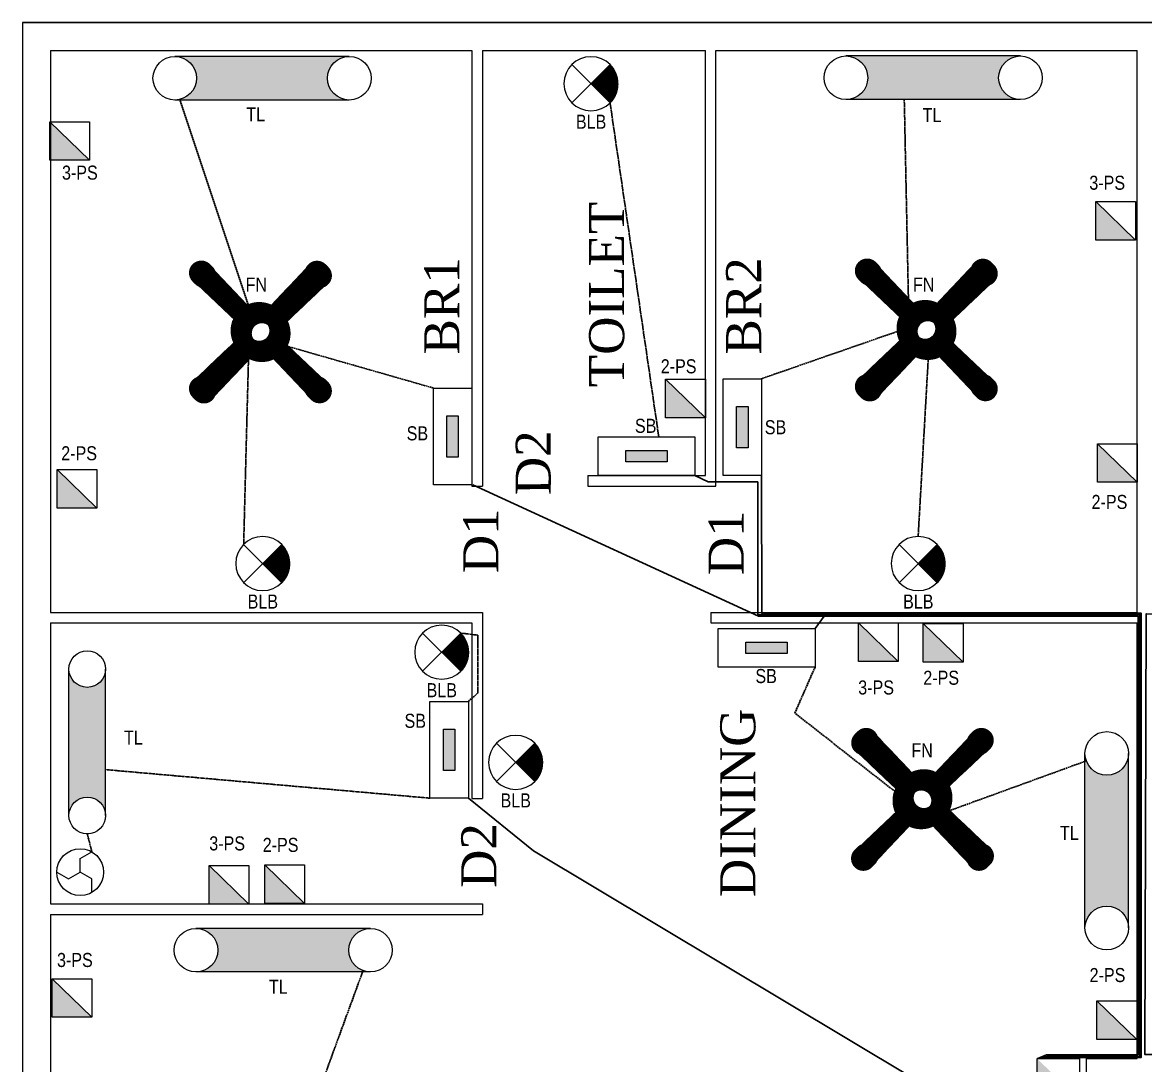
# Model space of a CAD drawing. Header units: inches. Extents: x 633521 to 2450508, y -834496 to 165976.
# Drawn here: x 2400976 to 2408972, y 152745 to 160170 of the extents above; entities that cross this region are included whole.
import ezdxf
from ezdxf.enums import TextEntityAlignment as Align

# ---------------------------------------------------------------- set-up
doc = ezdxf.new("R2010")
doc.units = ezdxf.units.IN
doc.header["$MEASUREMENT"] = 0
doc.linetypes.add('ACAD_ISO0 W100', pattern=[15, 12, -3])
doc.linetypes.add('ACAD_ISO02W100', pattern=[15, 12, -3])
doc.styles.get("Standard").update_dxf_attribs({"font": 'technic_.ttf'})

# ---------------------------------------------------------------- blocks, each defined once
blk = doc.blocks.new('D-ZIGZAG')
for points in [[(0, 0), (0, 1.44), (1.25, 2.17)], [(-2.5, 0), (-1.25, -0.72), (0, 0)], [(1.25, -2.17), (1.25, -0.72), (0, 0)]]:
    blk.add_lwpolyline(points)
blk = doc.blocks.new('D-LINK')
for p, q in [((4, 1), (-4, 1)), ((4, -1), (-4, -1))]:
    blk.add_line(p, q)
for centre in [(-4, 0), (4, 0)]:
    blk.add_circle(centre, 1)
blk = doc.blocks.new('D-LAMP')
for p, q in [((-1.77, -1.77), (1.77, 1.77)), ((-1.77, 1.77), (1.77, -1.77))]:
    blk.add_line(p, q)
blk.add_circle((0, 0), 2.5)
at = {"color": 2}
blk.add_attdef('INDICATOR-LAMP', text='', height=2.5, dxfattribs=at).set_placement((0, 4.69), align=Align.MIDDLE)

msp = doc.modelspace()

# ---------------------------------------------------------------- hatches: boundary and pattern name
at = {"lineweight": 211, "true_color": 0x000000}
h = msp.add_hatch(color=18, dxfattribs=at)
h.dxf.hatch_style = 1
h.paths.add_polyline_path([(2403303, 159617.9, -0.414214), (2403147.7, 159773.2, -0.414214), (2403303, 159928.5), (2402060.4, 159928.5, -0.414214), (2402215.7, 159773.2, -0.414214), (2402060.4, 159617.9)])
h = msp.add_hatch(color=18, dxfattribs=at)
h.dxf.hatch_style = 1
h.paths.add_polyline_path([(2402060.4, 159928.5, -0.414214), (2402215.7, 159773.2, -0.414214), (2402060.4, 159617.9), (2403303, 159617.9, -0.414214), (2403147.7, 159773.2, -0.414214), (2403303, 159928.5)])
h = msp.add_hatch(color=18, dxfattribs=at)
h.dxf.hatch_style = 1
h.paths.add_polyline_path([(2408081.5, 159620.9, -0.414214), (2407926.2, 159776.2, -0.414214), (2408081.5, 159931.5), (2406838.9, 159931.5, -0.414214), (2406994.2, 159776.2, -0.414214), (2406838.9, 159620.9)])
h = msp.add_hatch(color=18, dxfattribs=at)
h.dxf.hatch_style = 1
h.paths.add_polyline_path([(2406838.9, 159931.5, -0.414214), (2406994.2, 159776.2, -0.414214), (2406838.9, 159620.9), (2408081.5, 159620.9, -0.414214), (2407926.2, 159776.2, -0.414214), (2408081.5, 159931.5)])
at = {"true_color": 0x000000}
h = msp.add_hatch(dxfattribs=at)
h.set_pattern_fill('ANSI31', color=18)
h.set_pattern_definition([(45, (69306.43466, 94324.57226), (-0.088388347648, 0.088388347648), [])])
h.paths.add_polyline_path([(2405216.1, 159734.3, 0.198912), (2405159.7, 159870.3), (2405023.7, 159734.3), (2405159.7, 159598.3, 0.198912)])
at = {"true_color": 0xed1f24}
h = msp.add_hatch(color=240, dxfattribs=at)
h.dxf.hatch_style = 1
h.paths.add_polyline_path([(2401169.7, 159463.5), (2401169.7, 159189), (2401452.7, 159189)])
at = {"true_color": 0x642165}
h = msp.add_hatch(color=219, dxfattribs=at)
h.dxf.hatch_style = 1
h.paths.add_polyline_path([(2401169.7, 159189), (2401452.7, 159189), (2401169.7, 159463.5)])
at = {"true_color": 0x000000}
h = msp.add_hatch(color=18, dxfattribs=at)
h.dxf.hatch_style = 1
h.paths.add_polyline_path([(2401169.7, 159463.5), (2401169.7, 159189), (2401452.7, 159189)])
at = {"true_color": 0xed1f24}
h = msp.add_hatch(color=240, dxfattribs=at)
h.dxf.hatch_style = 1
h.paths.add_polyline_path([(2408617.7, 158894.5), (2408617.7, 158620), (2408900.7, 158620)])
at = {"true_color": 0x642165}
h = msp.add_hatch(color=219, dxfattribs=at)
h.dxf.hatch_style = 1
h.paths.add_polyline_path([(2408617.7, 158620), (2408900.7, 158620), (2408617.7, 158894.5)])
at = {"true_color": 0x000000}
h = msp.add_hatch(color=18, dxfattribs=at)
h.dxf.hatch_style = 1
h.paths.add_polyline_path([(2408617.7, 158894.5), (2408617.7, 158620), (2408900.7, 158620)])
at = {"lineweight": 211, "ltscale": 2, "true_color": 0x000000}
h = msp.add_hatch(dxfattribs=at)
h.set_pattern_fill('ANSI31', color=18, scale=1.161713)
h.set_pattern_definition([(45, (2401311.29702, 121529.44596), (-0.1026819143, 0.1026819143), [])])
h.paths.add_polyline_path([(2402338, 158411.4, 1.517242), (2402227.8, 158297.8), (2402492.7, 158046.5), (2402514.3, 158035.2), (2402530.2, 158037.4), (2402566.5, 158062.4), (2402615.4, 158013.6, -0.046825), (2402625.1, 158023.2), (2402573.9, 158074.3), (2402585.3, 158085.7), (2402598.4, 158105.6), (2402601.2, 158122.1), (2402589.3, 158146.5)])
h.paths.add_polyline_path([(2403112.8, 158296.4, 1.517242), (2403002.6, 158410.1), (2402751.3, 158145.2), (2402740, 158123.6), (2402742.2, 158107.7), (2402767.2, 158071.3), (2402718.4, 158022.4, -0.046825), (2402728, 158012.7), (2402779.1, 158063.9), (2402790.5, 158052.5), (2402810.4, 158039.5), (2402826.9, 158036.6), (2402851.3, 158048.6)])
h.paths.add_polyline_path([(2402589.3, 157786.5), (2402602.7, 157809.5), (2402600.4, 157825.4), (2402575.4, 157861.7), (2402624.3, 157910.6, -0.046825), (2402614.7, 157920.3), (2402563.5, 157869.1), (2402552.1, 157880.5), (2402532.3, 157893.6), (2402515.8, 157896.4), (2402492.7, 157886.5), (2402227.8, 157635.3, 1.517242), (2402338, 157521.6)])
h.paths.add_polyline_path([(2402851.3, 157884.4), (2402828.4, 157897.9), (2402812.5, 157895.6), (2402776.1, 157870.6), (2402727.3, 157919.5, -0.046825), (2402717.5, 157909.9), (2402768.7, 157858.7), (2402757.4, 157847.3), (2402744.3, 157827.4), (2402741.5, 157811), (2402751.3, 157787.9), (2403002.6, 157523, 1.517242), (2403112.8, 157636.6)])
h.paths.add_polyline_path([(2402756.4, 157782.5), (2402751.3, 157787.9), (2402741.5, 157811), (2402744.3, 157827.4), (2402757.4, 157847.3), (2402768.7, 157858.7), (2402717.5, 157909.9, -0.360399), (2402624.3, 157910.6), (2402575.4, 157861.7), (2402600.4, 157825.4), (2402602.7, 157809.5), (2402589.3, 157786.5), (2402585.7, 157782.8, 0.220758)])
h.paths.add_polyline_path([(2402742.2, 158107.7), (2402740, 158123.6), (2402751.3, 158145.2), (2402756.4, 158150.5, 0.220758), (2402585.7, 158150.2), (2402589.3, 158146.5), (2402601.2, 158122.1), (2402598.4, 158105.6), (2402585.3, 158085.7), (2402573.9, 158074.3), (2402625.1, 158023.2, -0.360399), (2402718.4, 158022.4), (2402767.2, 158071.3)])
h.paths.add_polyline_path([(2402615.4, 158013.6), (2402566.5, 158062.4), (2402530.2, 158037.4), (2402514.3, 158035.2), (2402492.7, 158046.5), (2402487.4, 158051.6, 0.219974), (2402487.4, 157881.5), (2402492.7, 157886.5), (2402515.8, 157896.4), (2402532.3, 157893.6), (2402552.1, 157880.5), (2402563.5, 157869.1), (2402614.7, 157920.3, -0.17276), (2402598.2, 157966.5, -0.176641)])
h.paths.add_polyline_path([(2402855, 158052.1), (2402851.3, 158048.6), (2402826.9, 158036.6), (2402810.4, 158039.5), (2402790.5, 158052.5), (2402779.1, 158063.9), (2402728, 158012.7, -0.17276), (2402744.4, 157966.5, -0.176641), (2402727.3, 157919.5), (2402776.1, 157870.6), (2402812.5, 157895.6), (2402828.4, 157897.9), (2402851.3, 157884.4), (2402855, 157880.9, 0.221537)])
h = msp.add_hatch(dxfattribs=at)
h.set_pattern_fill('ANSI31', color=18, scale=1.161713)
h.set_pattern_definition([(45, (2406052.29702, 121543.94596), (-0.1026819143, 0.1026819143), [])])
h.paths.add_polyline_path([(2407079, 158425.9, 1.517242), (2406968.8, 158312.3), (2407233.7, 158061), (2407255.3, 158049.7), (2407271.2, 158051.9), (2407307.5, 158076.9), (2407356.4, 158028.1, -0.046825), (2407366.1, 158037.7), (2407314.9, 158088.8), (2407326.3, 158100.2), (2407339.4, 158120.1), (2407342.2, 158136.6), (2407330.3, 158161)])
h.paths.add_polyline_path([(2407853.8, 158310.9, 1.517242), (2407743.6, 158424.6), (2407492.3, 158159.7), (2407481, 158138.1), (2407483.2, 158122.2), (2407508.2, 158085.8), (2407459.4, 158036.9, -0.046825), (2407469, 158027.2), (2407520.1, 158078.4), (2407531.5, 158067), (2407551.4, 158054), (2407567.9, 158051.1), (2407592.3, 158063.1)])
h.paths.add_polyline_path([(2407330.3, 157801), (2407343.7, 157824), (2407341.4, 157839.9), (2407316.4, 157876.2), (2407365.3, 157925.1, -0.046825), (2407355.7, 157934.8), (2407304.5, 157883.6), (2407293.1, 157895), (2407273.3, 157908.1), (2407256.8, 157910.9), (2407233.7, 157901), (2406968.8, 157649.8, 1.517242), (2407079, 157536.1)])
h.paths.add_polyline_path([(2407592.3, 157898.9), (2407569.4, 157912.4), (2407553.5, 157910.1), (2407517.1, 157885.1), (2407468.3, 157934, -0.046825), (2407458.5, 157924.4), (2407509.7, 157873.2), (2407498.4, 157861.8), (2407485.3, 157841.9), (2407482.5, 157825.5), (2407492.3, 157802.4), (2407743.6, 157537.5, 1.517242), (2407853.8, 157651.1)])
h.paths.add_polyline_path([(2407497.4, 157797), (2407492.3, 157802.4), (2407482.5, 157825.5), (2407485.3, 157841.9), (2407498.4, 157861.8), (2407509.7, 157873.2), (2407458.5, 157924.4, -0.360399), (2407365.3, 157925.1), (2407316.4, 157876.2), (2407341.4, 157839.9), (2407343.7, 157824), (2407330.3, 157801), (2407326.7, 157797.3, 0.220758)])
h.paths.add_polyline_path([(2407483.2, 158122.2), (2407481, 158138.1), (2407492.3, 158159.7), (2407497.4, 158165, 0.220758), (2407326.7, 158164.7), (2407330.3, 158161), (2407342.2, 158136.6), (2407339.4, 158120.1), (2407326.3, 158100.2), (2407314.9, 158088.8), (2407366.1, 158037.7, -0.360399), (2407459.4, 158036.9), (2407508.2, 158085.8)])
h.paths.add_polyline_path([(2407356.4, 158028.1), (2407307.5, 158076.9), (2407271.2, 158051.9), (2407255.3, 158049.7), (2407233.7, 158061), (2407228.4, 158066.1, 0.219974), (2407228.4, 157896), (2407233.7, 157901), (2407256.8, 157910.9), (2407273.3, 157908.1), (2407293.1, 157895), (2407304.5, 157883.6), (2407355.7, 157934.8, -0.17276), (2407339.2, 157981, -0.176641)])
h.paths.add_polyline_path([(2407596, 158066.6), (2407592.3, 158063.1), (2407567.9, 158051.1), (2407551.4, 158054), (2407531.5, 158067), (2407520.1, 158078.4), (2407469, 158027.2, -0.17276), (2407485.4, 157981, -0.176641), (2407468.3, 157934), (2407517.1, 157885.1), (2407553.5, 157910.1), (2407569.4, 157912.4), (2407592.3, 157898.9), (2407596, 157895.4, 0.221537)])
at = {"true_color": 0xed1f24}
h = msp.add_hatch(color=240, dxfattribs=at)
h.dxf.hatch_style = 1
h.paths.add_polyline_path([(2405555.4, 157630.4), (2405555.4, 157356), (2405838.4, 157356)])
at = {"true_color": 0x000000}
h = msp.add_hatch(color=18, dxfattribs=at)
h.dxf.hatch_style = 1
h.paths.add_polyline_path([(2404079.2, 157370.3), (2404079.2, 157076), (2403998.2, 157076), (2403998.2, 157370.3)])
h = msp.add_hatch(color=18, dxfattribs=at)
h.dxf.hatch_style = 1
h.paths.add_polyline_path([(2406141.7, 157436.8), (2406141.7, 157142.5), (2406060.7, 157142.5), (2406060.7, 157436.8)])
at = {"true_color": 0xed1f24}
h = msp.add_hatch(color=240, dxfattribs=at)
h.dxf.hatch_style = 1
h.paths.add_polyline_path([(2408630.4, 157170.9), (2408630.4, 156896.5), (2408913.4, 156896.5)])
at = {"true_color": 0x000000}
h = msp.add_hatch(color=18, dxfattribs=at)
h.dxf.hatch_style = 1
h.paths.add_polyline_path([(2405272.5, 157122.8), (2405566.8, 157122.8), (2405566.8, 157041.9), (2405272.5, 157041.9)])
at = {"true_color": 0xed1f24}
h = msp.add_hatch(color=240, dxfattribs=at)
h.dxf.hatch_style = 1
h.paths.add_polyline_path([(2401223.2, 156986.9), (2401223.2, 156712.5), (2401506.2, 156712.5)])
at = {"true_color": 0x000000}
h = msp.add_hatch(dxfattribs=at)
h.set_pattern_fill('ANSI31', color=18)
h.set_pattern_definition([(45, (66969.43466, 90908.57226), (-0.088388347648, 0.088388347648), [])])
h.paths.add_polyline_path([(2402879.1, 156318.3, 0.198912), (2402822.7, 156454.3), (2402686.7, 156318.3), (2402822.7, 156182.3, 0.198912)])
h = msp.add_hatch(dxfattribs=at)
h.set_pattern_fill('ANSI31', color=18)
h.set_pattern_definition([(45, (71635.93466, 90908.57226), (-0.088388347648, 0.088388347648), [])])
h.paths.add_polyline_path([(2407545.6, 156318.3, 0.198912), (2407489.2, 156454.3), (2407353.2, 156318.3), (2407489.2, 156182.3, 0.198912)])
at = {"true_color": 0xed1f24}
h = msp.add_hatch(color=240, dxfattribs=at)
h.dxf.hatch_style = 1
h.paths.add_polyline_path([(2406928.7, 155895.2), (2406928.7, 155620.7), (2407211.7, 155620.7)])
at = {"true_color": 0x642165}
h = msp.add_hatch(color=219, dxfattribs=at)
h.dxf.hatch_style = 1
h.paths.add_polyline_path([(2406928.7, 155620.7), (2407211.7, 155620.7), (2406928.7, 155895.2)])
at = {"true_color": 0x000000}
h = msp.add_hatch(color=18, dxfattribs=at)
h.dxf.hatch_style = 1
h.paths.add_polyline_path([(2406928.7, 155895.2), (2406928.7, 155620.7), (2407211.7, 155620.7)])
at = {"true_color": 0xed1f24}
h = msp.add_hatch(color=240, dxfattribs=at)
h.dxf.hatch_style = 1
h.paths.add_polyline_path([(2407389.7, 155891.7), (2407389.7, 155617.2), (2407672.7, 155617.2)])
at = {"true_color": 0x000000}
h = msp.add_hatch(dxfattribs=at)
h.set_pattern_fill('ANSI31', color=18)
h.set_pattern_definition([(45, (68243.43466, 90277.57226), (-0.088388347648, 0.088388347648), [])])
h.paths.add_polyline_path([(2404153.1, 155687.3, 0.198912), (2404096.7, 155823.3), (2403960.7, 155687.3), (2404096.7, 155551.3, 0.198912)])
h = msp.add_hatch(color=18, dxfattribs=at)
h.dxf.hatch_style = 1
h.paths.add_polyline_path([(2406127.3, 155758.3), (2406421.5, 155758.3), (2406421.5, 155677.4), (2406127.3, 155677.4)])
at = {"lineweight": 211, "true_color": 0x000000}
h = msp.add_hatch(color=18, dxfattribs=at)
h.dxf.hatch_style = 1
h.paths.add_polyline_path([(2401306.9, 154524.7, -1), (2401567.6, 154524.7), (2401567.6, 155567.2, -1), (2401306.9, 155567.2)])
h = msp.add_hatch(color=18, dxfattribs=at)
h.dxf.hatch_style = 1
h.paths.add_polyline_path([(2401306.9, 154524.7, -1), (2401567.6, 154524.7), (2401567.6, 155567.2, -1), (2401306.9, 155567.2)])
at = {"true_color": 0x000000}
h = msp.add_hatch(color=18, dxfattribs=at)
h.dxf.hatch_style = 1
h.paths.add_polyline_path([(2404054, 155139.9), (2404054, 154845.7), (2403973.1, 154845.7), (2403973.1, 155139.9)])
at = {"lineweight": 211, "ltscale": 2, "true_color": 0x000000}
h = msp.add_hatch(dxfattribs=at)
h.set_pattern_fill('ANSI31', color=18, scale=1.161713, angle=90)
h.set_pattern_definition([(135, (2443821.05899, 153280.33284), (-0.1026819143, -0.1026819143), [])])
h.paths.add_polyline_path([(2406939.1, 154307, 1.517242), (2407052.7, 154196.8), (2407304, 154461.7), (2407315.4, 154483.3), (2407313.1, 154499.2), (2407288.1, 154535.6), (2407336.9, 154584.4, -0.046825), (2407327.4, 154594.2), (2407276.2, 154543), (2407264.8, 154554.3), (2407244.9, 154567.4), (2407228.4, 154570.2), (2407204, 154558.3)])
h.paths.add_polyline_path([(2407054.1, 155081.8, 1.517242), (2406940.4, 154971.6), (2407205.3, 154720.4), (2407226.9, 154709), (2407242.8, 154711.3), (2407279.2, 154736.3), (2407328.1, 154687.4, -0.046825), (2407337.8, 154697), (2407286.6, 154748.2), (2407298, 154759.5), (2407311, 154779.4), (2407313.9, 154795.9), (2407301.9, 154820.3)])
h.paths.add_polyline_path([(2407564, 154558.3), (2407541, 154571.7), (2407525.1, 154569.5), (2407488.8, 154544.5), (2407439.9, 154593.3, -0.046825), (2407430.2, 154583.7), (2407481.4, 154532.5), (2407470, 154521.2), (2407456.9, 154501.3), (2407454.1, 154484.8), (2407464, 154461.7), (2407715.3, 154196.8, 1.517242), (2407828.9, 154307)])
h.paths.add_polyline_path([(2407466.1, 154820.3), (2407452.6, 154797.4), (2407454.9, 154781.5), (2407479.9, 154745.1), (2407431, 154696.3, -0.046825), (2407440.6, 154686.6), (2407491.8, 154737.7), (2407503.2, 154726.4), (2407523.1, 154713.3), (2407539.5, 154710.5), (2407562.6, 154720.4), (2407827.5, 154971.6, 1.517242), (2407713.9, 155081.8)])
h.paths.add_polyline_path([(2407568, 154725.4), (2407562.6, 154720.4), (2407539.5, 154710.5), (2407523.1, 154713.3), (2407503.2, 154726.4), (2407491.8, 154737.7), (2407440.6, 154686.6, -0.360399), (2407439.9, 154593.3), (2407488.8, 154544.5), (2407525.1, 154569.5), (2407541, 154571.7), (2407564, 154558.3), (2407567.7, 154554.8, 0.220758)])
h.paths.add_polyline_path([(2407242.8, 154711.3), (2407226.9, 154709), (2407205.3, 154720.4), (2407200, 154725.4, 0.220758), (2407200.3, 154554.8), (2407204, 154558.3), (2407228.4, 154570.2), (2407244.9, 154567.4), (2407264.8, 154554.3), (2407276.2, 154543), (2407327.4, 154594.2, -0.360399), (2407328.1, 154687.4), (2407279.2, 154736.3)])
h.paths.add_polyline_path([(2407336.9, 154584.4), (2407288.1, 154535.6), (2407313.1, 154499.2), (2407315.4, 154483.3), (2407304, 154461.7), (2407298.9, 154456.4, 0.219974), (2407469, 154456.4), (2407464, 154461.7), (2407454.1, 154484.8), (2407456.9, 154501.3), (2407470, 154521.2), (2407481.4, 154532.5), (2407430.2, 154583.7, -0.17276), (2407384, 154567.3, -0.176641)])
h.paths.add_polyline_path([(2407298.4, 154824.1), (2407301.9, 154820.3), (2407313.9, 154795.9), (2407311, 154779.4), (2407298, 154759.5), (2407286.6, 154748.2), (2407337.8, 154697, -0.17276), (2407384, 154713.4, -0.176641), (2407431, 154696.3), (2407479.9, 154745.1), (2407454.9, 154781.5), (2407452.6, 154797.4), (2407466.1, 154820.3), (2407469.6, 154824.1, 0.221537)])
at = {"true_color": 0x000000}
h = msp.add_hatch(dxfattribs=at)
h.set_pattern_fill('ANSI31', color=18)
h.set_pattern_definition([(45, (68770.09992, 89492.95602), (-0.088388347648, 0.088388347648), [])])
h.paths.add_polyline_path([(2404679.7, 154902.7, 0.198912), (2404623.4, 155038.7), (2404487.4, 154902.7), (2404623.4, 154766.7, 0.198912)])
at = {"lineweight": 211, "true_color": 0x000000}
h = msp.add_hatch(color=18, dxfattribs=at)
h.dxf.hatch_style = 1
h.paths.add_polyline_path([(2408541.1, 153723.9, -1), (2408851.7, 153723.9), (2408851.7, 154966.5, -1), (2408541.1, 154966.5)])
h = msp.add_hatch(color=18, dxfattribs=at)
h.dxf.hatch_style = 1
h.paths.add_polyline_path([(2408851.7, 154966.5, -1), (2408541.1, 154966.5), (2408541.1, 153723.9, -1), (2408851.7, 153723.9)])
at = {"true_color": 0xed1f24}
h = msp.add_hatch(color=240, dxfattribs=at)
h.dxf.hatch_style = 1
h.paths.add_polyline_path([(2402305.7, 154168.5), (2402305.7, 153894), (2402588.7, 153894)])
at = {"true_color": 0x642165}
h = msp.add_hatch(color=219, dxfattribs=at)
h.dxf.hatch_style = 1
h.paths.add_polyline_path([(2402305.7, 153894), (2402588.7, 153894), (2402305.7, 154168.5)])
at = {"true_color": 0x000000}
h = msp.add_hatch(color=18, dxfattribs=at)
h.dxf.hatch_style = 1
h.paths.add_polyline_path([(2402305.7, 154168.5), (2402305.7, 153894), (2402588.7, 153894)])
at = {"true_color": 0xed1f24}
h = msp.add_hatch(color=240, dxfattribs=at)
h.dxf.hatch_style = 1
h.paths.add_polyline_path([(2402701.7, 154173.2), (2402701.7, 153898.7), (2402984.7, 153898.7)])
at = {"lineweight": 211, "true_color": 0x000000}
h = msp.add_hatch(color=18, dxfattribs=at)
h.dxf.hatch_style = 1
h.paths.add_polyline_path([(2403454, 153410.7, -0.414214), (2403298.6, 153566, -0.414214), (2403454, 153721.3), (2402211.4, 153721.3, -0.414214), (2402366.7, 153566, -0.414214), (2402211.4, 153410.7)])
h = msp.add_hatch(color=18, dxfattribs=at)
h.dxf.hatch_style = 1
h.paths.add_polyline_path([(2402211.4, 153721.3, -0.414214), (2402366.7, 153566, -0.414214), (2402211.4, 153410.7), (2403454, 153410.7, -0.414214), (2403298.6, 153566, -0.414214), (2403454, 153721.3)])
at = {"true_color": 0xed1f24}
h = msp.add_hatch(color=240, dxfattribs=at)
h.dxf.hatch_style = 1
h.paths.add_polyline_path([(2401186.7, 153363), (2401186.7, 153088.5), (2401469.7, 153088.5)])
at = {"true_color": 0x642165}
h = msp.add_hatch(color=219, dxfattribs=at)
h.dxf.hatch_style = 1
h.paths.add_polyline_path([(2401186.7, 153088.5), (2401469.7, 153088.5), (2401186.7, 153363)])
at = {"true_color": 0x000000}
h = msp.add_hatch(color=18, dxfattribs=at)
h.dxf.hatch_style = 1
h.paths.add_polyline_path([(2401186.7, 153363), (2401186.7, 153088.5), (2401469.7, 153088.5)])
at = {"true_color": 0xed1f24}
h = msp.add_hatch(color=240, dxfattribs=at)
h.dxf.hatch_style = 1
h.paths.add_polyline_path([(2408626.2, 153204.7), (2408626.2, 152930.2), (2408909.2, 152930.2)])
at = {"true_color": 0x000000}
h = msp.add_hatch(color=18, dxfattribs=at)
h.dxf.hatch_style = 1
h.paths.add_polyline_path([(2408199.9, 152039.9), (2408501.1, 151745.4), (2408501.1, 152499.7), (2408199.9, 152794.2)])

# ---------------------------------------------------------------- linework, layer by layer
at = {"color": 18, "true_color": 0x000000}
for p, q in [((2400975.9, 160170.2), (2416975.9, 160170.2)), ((2416975.9, 160170.2), (2400975.9, 160170.2)), ((2400975.9, 160170.2), (2400975.9, 145170.2)), ((2401175.9, 159970.2), (2404175.9, 159970.2)), ((2401175.9, 159970.2), (2401175.9, 155970.2)), ((2404175.9, 159970.2), (2404175.9, 156870.2)), ((2404250.9, 159970.2), (2405838.4, 159970.2)), ((2404250.9, 159970.2), (2404250.9, 156870.2)), ((2405838.4, 156945.2), (2405838.4, 159970.2)), ((2405913.4, 159970.2), (2408913.4, 159970.2)), ((2405913.4, 156870.2), (2405913.4, 159970.2)), ((2408913.4, 155970.2), (2408913.4, 159970.2)), ((2401169.7, 159463.5), (2401452.7, 159189)), ((2408617.7, 158894.5), (2408900.7, 158620)), ((2405555.4, 157630.4), (2405838.4, 157356)), ((2408630.4, 157170.9), (2408913.4, 156896.5)), ((2401223.2, 156986.9), (2401506.2, 156712.5)), ((2405000.9, 156945.2), (2405838.4, 156945.2)), ((2405000.9, 156945.2), (2405000.9, 156870.2)), ((2404175.9, 156870.2), (2404250.9, 156870.2)), ((2405000.9, 156870.2), (2405913.4, 156870.2)), ((2405838.4, 156870.2), (2405913.4, 156870.2)), ((2401175.9, 155970.2), (2404250.9, 155970.2)), ((2404250.9, 155970.2), (2404250.9, 154645.2)), ((2405875.9, 155970.2), (2408913.4, 155970.2)), ((2405875.9, 155970.2), (2405875.9, 155895.2)), ((2401175.9, 155895.2), (2404175.9, 155895.2)), ((2401175.9, 155895.2), (2401175.9, 153895.2)), ((2404175.9, 155895.2), (2404175.9, 154645.2)), ((2405875.9, 155895.2), (2408913.4, 155895.2)), ((2406928.7, 155895.2), (2407211.7, 155620.7)), ((2407389.7, 155891.7), (2407672.7, 155617.2)), ((2408913.6, 152795.2), (2408913.6, 155895.2)), ((2404175.9, 154645.2), (2404250.9, 154645.2)), ((2402305.7, 154168.5), (2402588.7, 153894)), ((2402701.7, 154173.2), (2402984.7, 153898.7)), ((2401175.9, 153895.2), (2404250.9, 153895.2)), ((2404250.9, 153895.2), (2404250.9, 153820.2)), ((2401175.9, 153820.2), (2404250.9, 153820.2)), ((2401175.9, 153820.2), (2401175.9, 150145.2)), ((2401186.7, 153363), (2401469.7, 153088.5)), ((2408626.2, 153204.7), (2408909.2, 152930.2)), ((2408550.9, 152795.2), (2408913.4, 152795.2)), ((2408550.9, 151145.2), (2408550.9, 152795.2))]:
    msp.add_line(p, q, dxfattribs=at)
at = {"color": 152, "linetype": 'ACAD_ISO02W100', "lineweight": 30, "true_color": 0x2776bb}
for p, q in [((2402587.2, 158149.2), (2402096, 159622)), ((2407254.4, 159620.9), (2407284.4, 158177.4)), ((2405506.6, 157219.5), (2405159.7, 159598.3)), ((2406238.4, 157634.3), (2407210.3, 157972.3)), ((2403901.5, 157567.8), (2402850.2, 157868.4)), ((2402585.4, 157782.2), (2402550.7, 156454.3)), ((2407353.2, 156510.6), (2407425.4, 157782)), ((2403876.4, 154648.2), (2401567.6, 154851.2)), ((2401437.2, 154394.3), (2401470.6, 154265.7)), ((2402944.5, 152172.9), (2403400.6, 153420.1))]:
    msp.add_line(p, q, dxfattribs=at)
at = {"color": 18, "true_color": 0x000000}
for points in [[(2401169.7, 159463.5), (2401452.7, 159463.5), (2401452.7, 159189), (2401169.7, 159189)], [(2408617.7, 158894.5), (2408900.7, 158894.5), (2408900.7, 158620), (2408617.7, 158620)], [(2405555.4, 157630.4), (2405838.4, 157630.4), (2405838.4, 157356), (2405555.4, 157356)], [(2406238.4, 157634.3), (2406238.4, 156945.1), (2405964, 156945.1), (2405964, 157634.3)], [(2404175.9, 157567.8), (2404175.9, 156878.6), (2403901.5, 156878.6), (2403901.5, 157567.8)], [(2404079.2, 157370.3), (2404079.2, 157076), (2403998.2, 157076), (2403998.2, 157370.3)], [(2406141.7, 157436.8), (2406141.7, 157142.5), (2406060.7, 157142.5), (2406060.7, 157436.8)], [(2405075, 157219.5), (2405764.3, 157219.5), (2405764.3, 156945.2), (2405075, 156945.2)], [(2408630.4, 157170.9), (2408913.4, 157170.9), (2408913.4, 156896.5), (2408630.4, 156896.5)], [(2405272.5, 157122.8), (2405566.8, 157122.8), (2405566.8, 157041.9), (2405272.5, 157041.9)], [(2401223.2, 156986.9), (2401506.2, 156986.9), (2401506.2, 156712.5), (2401223.2, 156712.5)], [(2405929.8, 155855), (2406619, 155855), (2406619, 155580.7), (2405929.8, 155580.7)], [(2406928.7, 155895.2), (2407211.7, 155895.2), (2407211.7, 155620.7), (2406928.7, 155620.7)], [(2407389.7, 155891.7), (2407672.7, 155891.7), (2407672.7, 155617.2), (2407389.7, 155617.2)], [(2406127.3, 155758.3), (2406421.5, 155758.3), (2406421.5, 155677.4), (2406127.3, 155677.4)], [(2404150.7, 155337.4), (2404150.7, 154648.2), (2403876.4, 154648.2), (2403876.4, 155337.4)], [(2404054, 155139.9), (2404054, 154845.7), (2403973.1, 154845.7), (2403973.1, 155139.9)], [(2402305.7, 154168.5), (2402588.7, 154168.5), (2402588.7, 153894), (2402305.7, 153894)], [(2402701.7, 154173.2), (2402984.7, 154173.2), (2402984.7, 153898.7), (2402701.7, 153898.7)], [(2401186.7, 153363), (2401469.7, 153363), (2401469.7, 153088.5), (2401186.7, 153088.5)], [(2408626.2, 153204.7), (2408909.2, 153204.7), (2408909.2, 152930.2), (2408626.2, 152930.2)], [(2408199.9, 152794.2), (2408501.1, 152794.2), (2408501.1, 151736.7), (2408199.9, 151736.7)]]:
    msp.add_lwpolyline(points, close=True, dxfattribs=at)
at = {"color": 240, "lineweight": 30, "true_color": 0xed1f24}
for points in [[(2405764.3, 156945.2), (2405857.4, 156900.6), (2406210.7, 156900.6)], [(2406210.7, 156900.6), (2406210.7, 155970.2), (2406210.7, 155954.2)], [(2406238.4, 156945.1), (2406239.2, 155964), (2408941.8, 155964), (2408941.8, 155964), (2408941.8, 152802.4), (2408269.7, 152802.4), (2408199.9, 152794.2)], [(2411728.7, 156939.9), (2411824.6, 155935.1), (2408977.5, 155960.8), (2408977.5, 155960.8), (2408966.9, 152823.4), (2409705.3, 152823.4), (2410341.4, 152793.7)], [(2404182, 156878.6), (2406217.5, 155944.1), (2408919.5, 155944.1), (2408919.5, 152820.6), (2408267.9, 152820.6), (2408206, 152794.2)], [(2406210.7, 155954.2), (2408931.6, 155954.2), (2408931.6, 152858.4)], [(2406619, 155855), (2406684.9, 155944.1)], [(2404150.7, 154648.2), (2404614.2, 154274), (2408199.9, 152125)], [(2408930.7, 152808.5), (2408270, 152808.9), (2408199.9, 152794.2)], [(2408931.6, 152858.4), (2408930.7, 152808.5)]]:
    msp.add_lwpolyline(points, dxfattribs=at)
at = {"color": 152, "linetype": 'ACAD_ISO02W100', "lineweight": 30, "true_color": 0x2776bb}
msp.add_lwpolyline([(2404150.7, 155337.4), (2404219.2, 155397.4), (2404219.2, 155808.3), (2404096.7, 155823.3)], dxfattribs=at)
at = {"color": 152, "linetype": 'ACAD_ISO0 W100', "lineweight": 30, "true_color": 0x2776bb}
for points in [[(2407200.1, 154685.4), (2406475.2, 155253.9), (2406619, 155580.7)], [(2407558, 154552.5), (2408550.4, 154913.4)]]:
    msp.add_lwpolyline(points, dxfattribs=at)
at = {"color": 18, "true_color": 0x000000}
msp.add_circle((2401387.2, 154121.4), 166.8, dxfattribs=at)

# ---------------------------------------------------------------- block references
for name, p, xscale, yscale, zscale in [('D-LINK', (2402681.7, 159773.2), 155.3265515730612, 155.3265515730612, 155.3265515730612), ('D-LAMP', (2405023.7, 159734.3), -76.93321779330162, 76.93321779330162, 76.93321779330162), ('D-LINK', (2407460.2, 159776.2), 155.3265515730612, 155.3265515730612, 155.3265515730612), ('D-LAMP', (2402686.7, 156318.3), -76.93321779330162, 76.93321779330162, 76.93321779330162), ('D-LAMP', (2407353.2, 156318.3), -76.93321779330162, 76.93321779330162, 76.93321779330162), ('D-LAMP', (2403960.7, 155687.3), -76.93321779330162, 76.93321779330162, 76.93321779330162), ('D-LAMP', (2404487.4, 154902.7), -76.93321779330162, 76.93321779330162, 76.93321779330162), ('D-ZIGZAG', (2401387.2, 154121.4), 66.66848819812472, 66.66848819812472, 66.66848819812472), ('D-LINK', (2402832.7, 153566), 155.3265515730612, 155.3265515730612, 155.3265515730612)]:
    msp.add_blockref(name, p, dxfattribs=dict(at, xscale=xscale, yscale=yscale, zscale=zscale))
at = {"color": 18, "true_color": 0x000000, "rotation": 270}
for p, xscale, yscale, zscale in [((2401437.2, 155045.9), 130.3173050672861, 130.3173050672861, 130.3173050672861), ((2408696.4, 154345.2), 155.3265515730612, 155.3265515730612, 155.3265515730612)]:
    msp.add_blockref('D-LINK', p, dxfattribs=dict(at, xscale=xscale, yscale=yscale, zscale=zscale))

# ---------------------------------------------------------------- texts
at = {"color": 18, "true_color": 0x000000, "char_height": 100, "attachment_point": 1}
for s, width, insert in [('{\\C256;TL}', 4737.5, (2402569.8, 159566.2)), ('{\\C256;TL}', 4737.5, (2407384.9, 159561.2)), ('{\\C7;BLB}', 425.5, (2404916.2, 159513.8)), ('{\\C256;3-PS}', 4737.5, (2401257.4, 159151.2)), ('{\\C256;3-PS}', 4737.5, (2408571.9, 159079.2)), ('{\\C256;FN}', 4737.5, (2402564.9, 158354)), ('{\\C256;FN}', 4737.5, (2407316.4, 158354)), ('{\\C256;2-PS}', 4737.5, (2405520.4, 157772.4)), ('{\\C256;SB}', 4737.5, (2403711.4, 157295.4)), ('{\\C256;SB}', 4737.5, (2405336.7, 157348.7)), ('{\\C256;SB}', 4737.5, (2406261.2, 157338.7)), ('{\\C256;2-PS}', 4737.5, (2401251.9, 157153.4)), ('{\\C256;2-PS}', 4737.5, (2408587.9, 156806.9)), ('{\\C7;BLB}', 425.5, (2402579.2, 156097.8)), ('{\\C7;BLB}', 425.5, (2407245.7, 156097.8)), ('{\\C256;SB}', 4737.5, (2406194.5, 155567.5)), ('{\\C256;2-PS}', 4737.5, (2407389.9, 155555.4)), ('{\\C7;BLB}', 425.5, (2403853.2, 155466.8)), ('{\\C256;3-PS}', 4737.5, (2406926.4, 155486.2)), ('{\\C256;SB}', 4737.5, (2403696.1, 155248.8)), ('{\\C256;TL}', 4737.5, (2401698.9, 155129)), ('{\\C256;FN}', 4737.5, (2407304.9, 155039)), ('{\\C7;BLB}', 425.5, (2404379.8, 154682.2)), ('{\\C256;TL}', 4737.5, (2408362.7, 154451)), ('{\\C256;3-PS}', 4737.5, (2402305.9, 154376.2)), ('{\\C256;2-PS}', 4737.5, (2402686.4, 154365.4)), ('{\\C256;3-PS}', 4737.5, (2401221.9, 153546.2)), ('{\\C256;2-PS}', 4737.5, (2408573.9, 153438.9)), ('{\\C256;TL}', 4737.5, (2402730.2, 153355.4))]:
    msp.add_mtext_dynamic_manual_height_columns(s, width=width, gutter_width=1250, heights=[0], dxfattribs=dict(at, insert=insert))
at = {"color": 18, "true_color": 0x000000, "char_height": 250, "width": 2657.208, "attachment_point": 1, "rotation": 90.00709}
for s, insert in [('{\\fTimes New Roman|b0|i0|c0|p18;TOILET}', (2405009.9, 157573.3)), ('{\\fTimes New Roman|b0|i0|c0|p18;BR1}', (2403836.4, 157806.6)), ('{\\fTimes New Roman|b0|i0|c0|p18;BR2}', (2405985.5, 157806)), ('{\\fTimes New Roman|b0|i0|c0|p18;D2}', (2404487.6, 156805.2)), ('{\\fTimes New Roman|b0|i0|c0|p18;D1}', (2404114.1, 156249.9)), ('{\\fTimes New Roman|b0|i0|c0|p18;D1}', (2405860.6, 156235.5)), ('{\\fTimes New Roman|b0|i0|c0|p18;DINING}', (2405944, 153944)), ('{\\fTimes New Roman|b0|i0|c0|p18;D2}', (2404099.8, 154008.9))]:
    msp.add_mtext(s, dxfattribs=dict(at, insert=insert))

doc.saveas('drawing.dxf')
